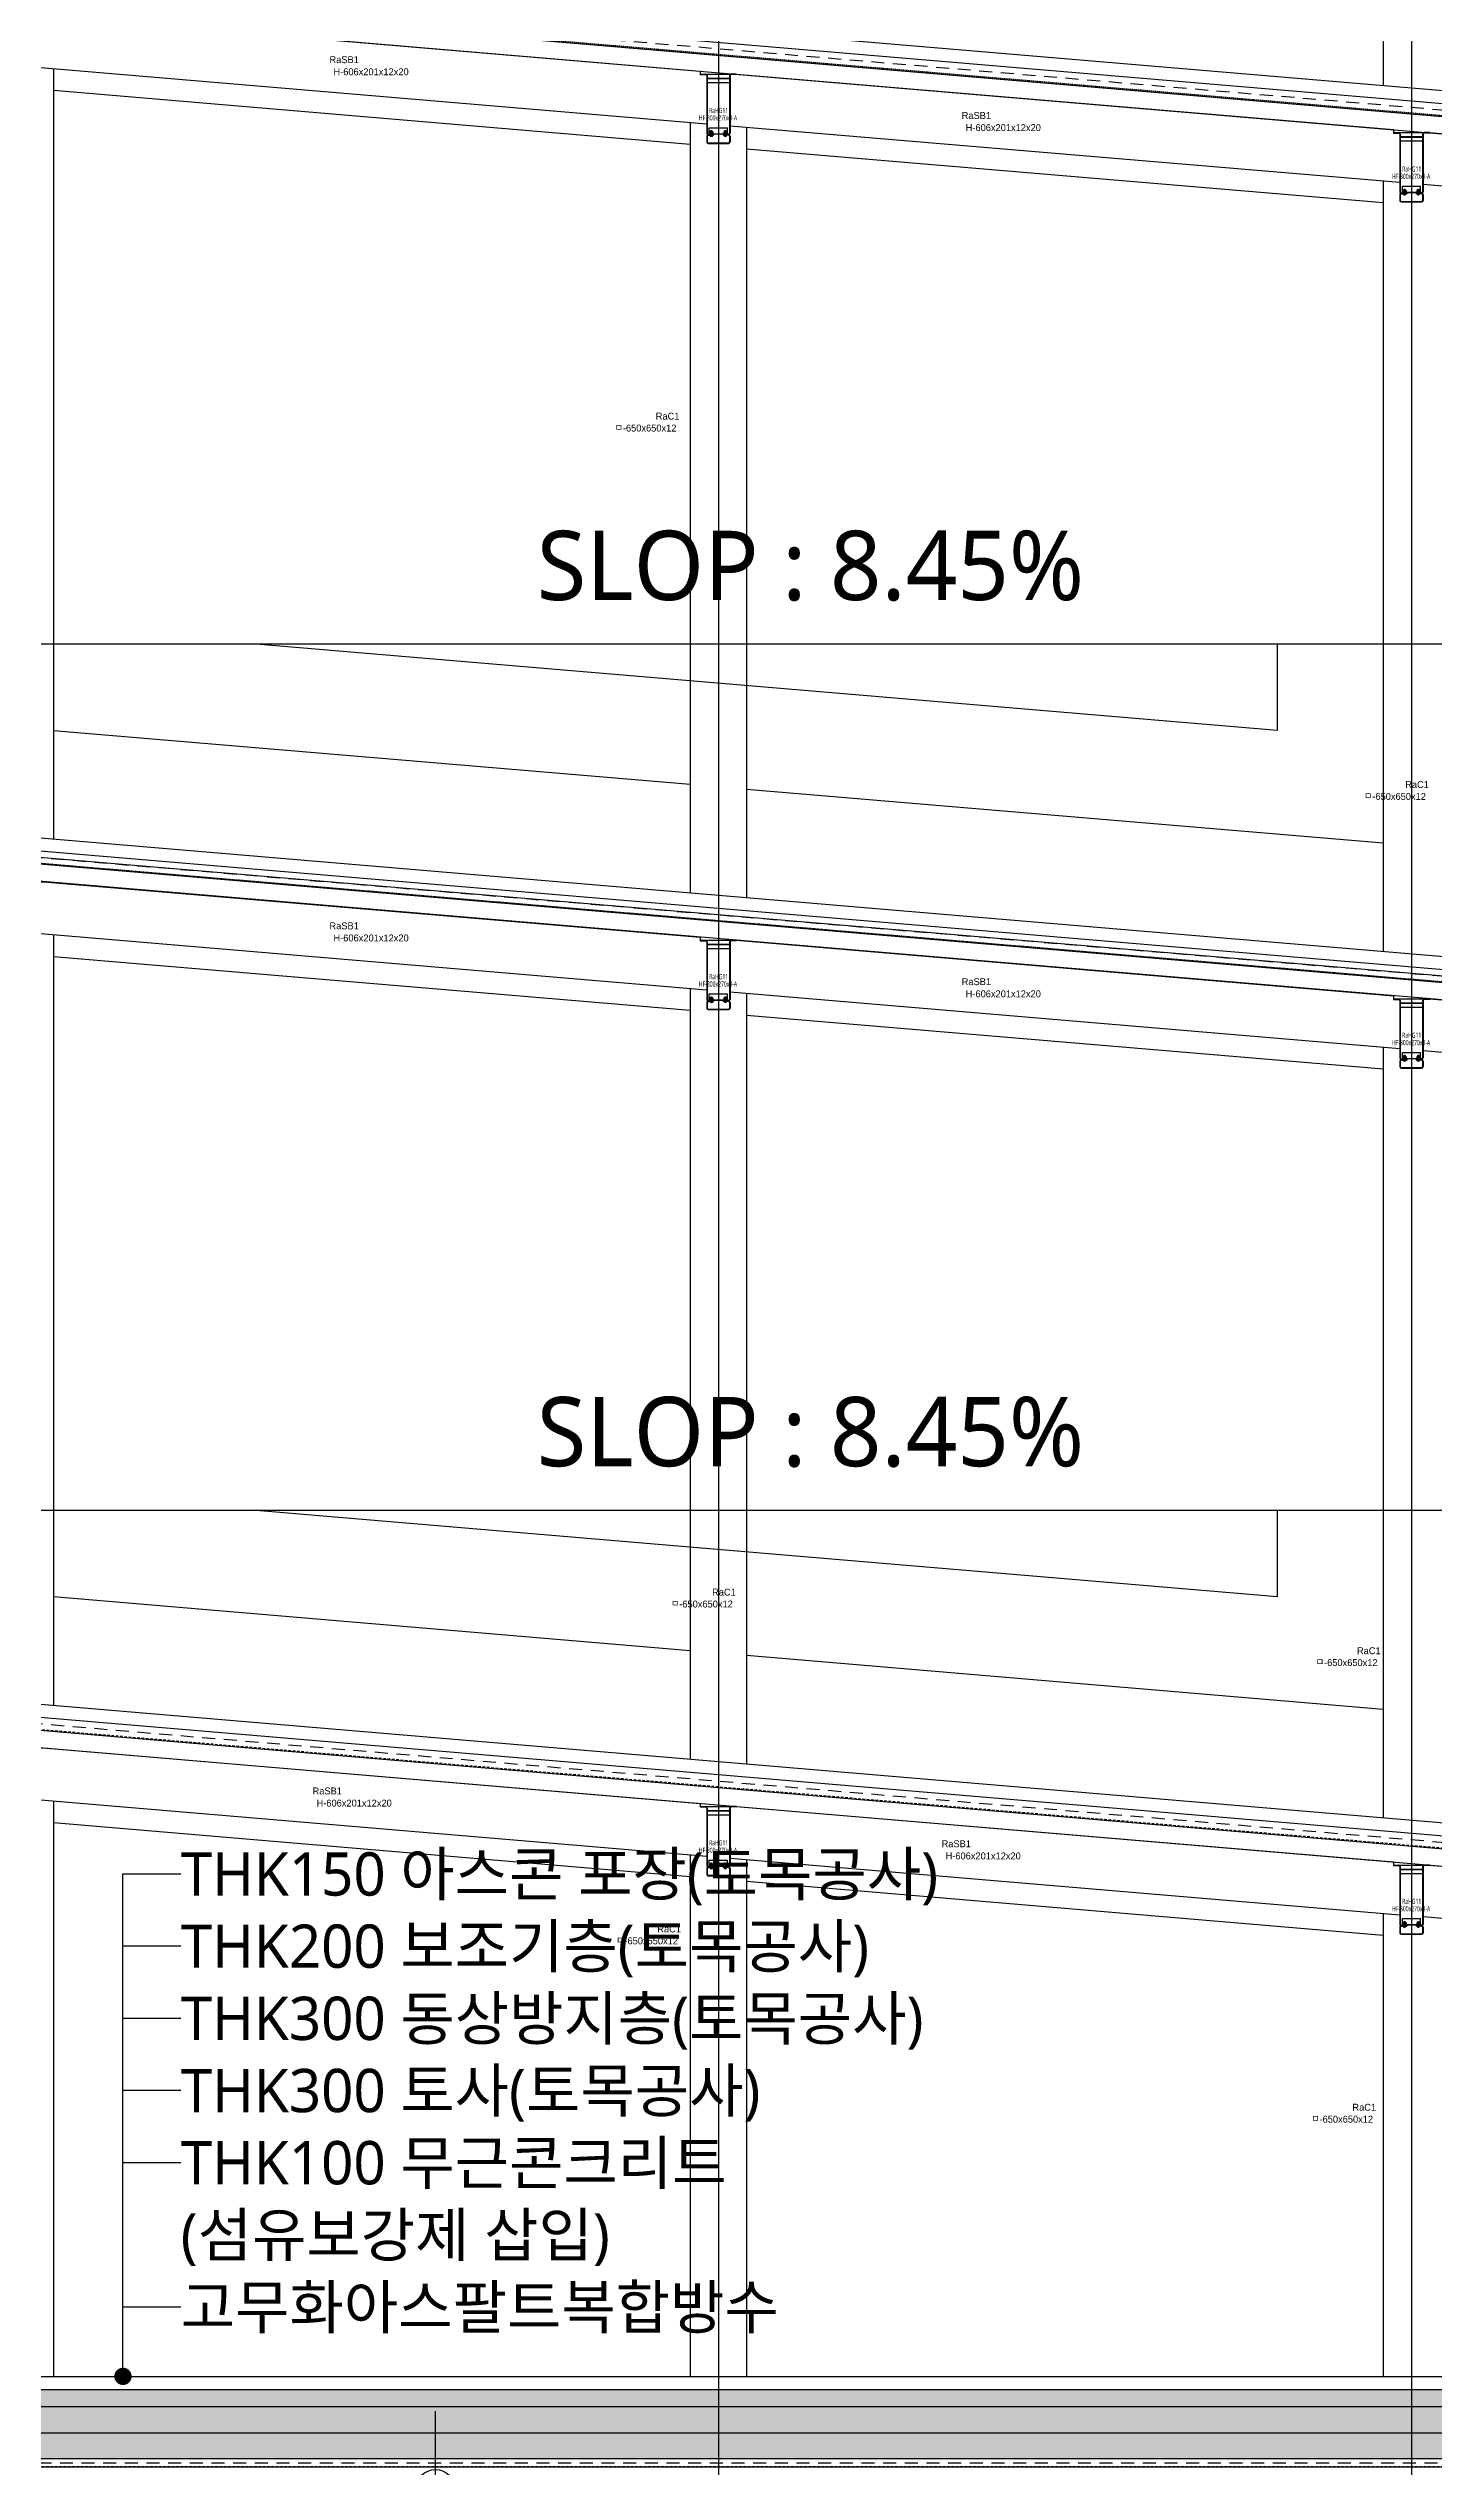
# Model space of a CAD drawing. Header units: millimetres. Extents: x 367092 to 767578, y 396038 to 811791.
# Drawn here: x 436289 to 452289, y 441498 to 469427 of the extents above; entities that cross this region are included whole.
import ezdxf
from ezdxf.enums import TextEntityAlignment as Align

# ---------------------------------------------------------------- set-up
doc = ezdxf.new("R2010")
doc.units = ezdxf.units.MM
doc.header["$LTSCALE"] = 100
doc.header["$MEASUREMENT"] = 0
doc.header["$PDSIZE"] = -10
for name, pattern in [('CENTER', [2, 1.25, -0.25, 0.25, -0.25]), ('DASHED', [0.75, 0.5, -0.25]), ('HID', [2.5, 1.5, -1]), ('HIDDEN', [9.525, 6.35, -3.175])]:
    doc.linetypes.add(name, pattern=pattern)
doc.layers.get('0').update_dxf_attribs({"linetype": 'CONTINUOUS'})
doc.layers.get('Defpoints').update_dxf_attribs({"color": 171, "linetype": 'CONTINUOUS'})
for name, color, linetype in [('251', 251, 'CONTINUOUS'), ('BOLT', 8, 'CONTINUOUS'), ('cen', 14, 'CONTINUOUS'), ('CEN(ST)', 1, 'CENTER'), ('CON', 2, 'CONTINUOUS'), ('ELE-6', 8, 'CONTINUOUS'), ('ELE9', 9, 'CONTINUOUS'), ('FIN', 8, 'CONTINUOUS'), ('FIN-2', 251, 'CONTINUOUS'), ('HAT-252', 252, 'CONTINUOUS'), ('HF', 3, 'CONTINUOUS'), ('LED', 7, 'CONTINUOUS'), ('NDIM', 7, 'CONTINUOUS'), ('plate', 8, 'CONTINUOUS'), ('SASAC 도면번호', 6, 'CONTINUOUS'), ('TEXT(MIN)', 7, 'CONTINUOUS'), ('wire-meshes', 1, 'CONTINUOUS')]:
    doc.layers.add(name, color=color, linetype=linetype)
doc.styles.add('CGS', font='cgse', dxfattribs={"bigfont": 'cgs'})
doc.styles.add('나눔바른고딕', font='NanumBarunGothic.ttf')
doc.dimstyles.new('NDIM 1200', dxfattribs={"dimscale": 500, "dimtxt": 3, "dimasz": 1, "dimexe": 2, "dimexo": 2, "dimgap": 1, "dimtad": 1, "dimdec": 0, "dimdsep": 46, "dimtxsty": 'CGS', "dimblk": 'DOT0', "dimcen": 1, "dimdle": 8, "dimclrd": 2, "dimclre": 2, "dimclrt": 2, "dimadec": 0, "dimazin": 0, "dimtfac": 1, "dimtdec": 0, "dimtix": 1, "dimtmove": 2, "dimatfit": 3, "dimldrblk": 'DOT0', "dimfxl": 1, "dimtolj": 1, "dimtzin": 0, "dimlwd": -1, "dimlwe": -1, "dimarcsym": 0})

# ---------------------------------------------------------------- blocks, each defined once
blk = doc.blocks.new('DOT0')
blk.add_line((-3, 0), (3, 0))
at = {"color": 6}
blk.add_circle((0, 0), 0.75, dxfattribs=at)
blk = doc.blocks.new('*D129')
at = {"layer": 'Defpoints', "color": 0, "ltscale": 0.4, "transparency": 16777216}
for p in [(443423, 441251), (440756, 432151), (443656, 432151)]:
    blk.add_point(p, dxfattribs=at)
at = {"layer": 'NDIM', "ltscale": 0.4, "transparency": 16777216}
for p, q in [((442823, 441251), (440156, 441251)), ((440756, 440951), (440756, 432451)), ((443056, 432151), (440156, 432151))]:
    blk.add_line(p, q, dxfattribs=at)
at = {"layer": 'NDIM', "ltscale": 0.4, "transparency": 16777216, "xscale": 300, "yscale": 300, "zscale": 300}
for p, rotation in [((440756, 441251), 90), ((440756, 432151), 270)]:
    blk.add_blockref('DOT0', p, dxfattribs=dict(at, rotation=rotation))
at = {"layer": 'NDIM', "ltscale": 0.4, "transparency": 16777216, "insert": (440006, 436701), "char_height": 900, "attachment_point": 5, "rotation": 90, "style": 'CGS'}
blk.add_mtext('\\A1;CH:9100', dxfattribs=at)
blk = doc.blocks.new('*U325')
at = {"layer": 'BOLT'}
for p, q in [((-20, 0), (20, 0)), ((-20, 0), (-20, -4)), ((-17, 18), (17, 18)), ((20, 0), (20, -4)), ((-20, -4), (20, -4)), ((-18, -19), (-18, -6)), ((-14, -4), (14, -4)), ((-14, -20), (14, -20)), ((-10, -20), (-10, -31)), ((-10, -31), (-8, -33)), ((-10, -31), (10, -31)), ((-9, -19), (-9, -6)), ((-8, -33), (8, -33)), ((10, -31), (8, -33)), ((9, -19), (9, -6)), ((10, -20), (10, -31)), ((18, -19), (18, -6))]:
    blk.add_line(p, q, dxfattribs=at)
at = {"layer": 'BOLT', "linetype": 'HIDDEN'}
for p, q in [((-10, 18), (-10, 0)), ((10, 18), (10, 0))]:
    blk.add_line(p, q, dxfattribs=at)
at = {"layer": 'BOLT'}
for centre, radius, start, end in [((0, 13), 17.6, 15.5187, 164.4813), ((-14, -11), 6.71, 47.8966, 132.1034), ((-14, -14), 6.71, 227.8966, 312.1034), ((0, -29), 24.2, 68.2132, 111.7868), ((0, 4), 24.2, 248.2132, 291.7868), ((14, -11), 6.71, 47.8966, 132.1034), ((14, -14), 6.71, 227.8966, 312.1034)]:
    blk.add_arc(centre, radius, start, end, dxfattribs=at)
at = {"layer": 'cen'}
blk.add_line((0, 36), (0, -38), dxfattribs=at)
blk = doc.blocks.new('*U329')
at = {"layer": 'Defpoints'}
blk.add_point((0, 0), dxfattribs=at)
at = {"layer": 'HF'}
for p, q in [((-209, 0), (-147, 0)), ((-209, 0), (-209, -6)), ((209, 0), (147, 0)), ((209, 0), (209, -6)), ((-209, -6), (-147, -6)), ((-135, -18), (-135, -682)), ((-129, -18), (-129, -682)), ((129, -18), (129, -682)), ((135, -18), (135, -682)), ((209, -6), (147, -6)), ((-135, -718), (-135, -782)), ((-129, -718), (-129, -782)), ((-117, -694), (-55, -694)), ((-117, -700), (-55, -700)), ((-117, -706), (-55, -706)), ((-117, -794), (117, -794)), ((-117, -800), (117, -800)), ((-55, -694), (-55, -700)), ((-55, -700), (-55, -706)), ((117, -694), (55, -694)), ((55, -694), (55, -700)), ((117, -700), (55, -700)), ((55, -700), (55, -706)), ((117, -706), (55, -706)), ((129, -718), (129, -782)), ((135, -718), (135, -782))]:
    blk.add_line(p, q, dxfattribs=at)
for centre, radius, start, end in [((-147, -18), 18, 360, 450), ((147, -18), 18, 90, 180), ((-147, -18), 12, 360, 450), ((147, -18), 12, 90, 180), ((-117, -682), 18, 180, 270), ((-117, -718), 18, 90, 180), ((-117, -782), 18, 180, 270), ((-117, -682), 12, 180, 270), ((-117, -718), 12, 90, 180), ((-117, -782), 12, 180, 270), ((117, -682), 12, 270, 360), ((117, -682), 18, 270, 360), ((117, -718), 18, 0, 90), ((117, -718), 12, 0, 90), ((117, -782), 12, 270, 360), ((117, -782), 18, 270, 360)]:
    blk.add_arc(centre, radius, start, end, dxfattribs=at)
blk = doc.blocks.new('RaHG11-SEC')
at = {"layer": 'plate'}
for p, q in [((129, -50), (-129, -50)), ((129, -54), (-129, -54)), ((129, -100), (-129, -100)), ((-105, -694), (-105, -619)), ((-105, -619), (105, -619)), ((105, -694), (105, -619))]:
    blk.add_line(p, q, dxfattribs=at)
for points in [[(-105, -688), (105, -688)], [(105, -694), (-105, -694)]]:
    blk.add_lwpolyline(points, dxfattribs=at)
at = {"layer": 'BOLT', "rotation": 179.9999999999832}
for p in [(-80, -688), (80, -688)]:
    blk.add_blockref('*U325', p, dxfattribs=at)
at = {"layer": 'HF'}
blk.add_blockref('*U329', (0, 0), dxfattribs=at)
at = {"layer": 'Defpoints', "style": '나눔바른고딕', "width": 0.6}
for s, p in [('HF-800x270x8-A', (-4, -553)), ('RaHG11', (3, -468))]:
    blk.add_text(s, height=60, dxfattribs=at).set_placement(p, align=Align.BOTTOM_CENTER)

msp = doc.modelspace()

# ---------------------------------------------------------------- hatches: boundary and pattern name
at = {"layer": '251', "ltscale": 10000}
h = msp.add_hatch(dxfattribs=at)
h.set_pattern_fill('DASH', color=256, scale=800)
h.set_pattern_definition([(0, (-42871592.7, -757854.31), (100, 100), [100, -100])])
h.paths.add_polyline_path([(465424.8, 442411), (465424.8, 441901), (421145.8, 441901), (421145.8, 442411), (419032.8, 442411), (419032.8, 441601), (480362.8, 441601), (480362.8, 442411)])
at = {"layer": 'HAT-252', "ltscale": 100}
h = msp.add_hatch(dxfattribs=at)
h.set_pattern_fill('GOST_GROUND', color=256, scale=30)
h.set_pattern_definition([(45, (-42891702.37, -758104.3), (424.2640687, -3e-14), [600]), (45, (-42891612.37, -758104.3), (424.2640687, -3e-14), [600]), (45, (-42891522.37, -758104.3), (424.2640687, -3e-14), [600])])
h.paths.add_polyline_path([(421145.8, 442401), (421145.8, 442201), (465424.8, 442201), (465424.8, 442401)])
h = msp.add_hatch(dxfattribs=at)
h.set_pattern_fill('GOST_GROUND', color=256, scale=30, angle=90)
h.set_pattern_definition([(135, (0, 0), (3e-14, 424.26407), [600]), (135, (6e-15, 90), (3e-14, 424.26407), [600]), (135, (1e-14, 180), (3e-14, 424.26407), [600])])
h.paths.add_polyline_path([(421145.8, 442201), (421145.8, 441901), (465424.8, 441901), (465424.8, 442201)])

# ---------------------------------------------------------------- linework, layer by layer
at = {"ltscale": 10000}
for points in [[(438641.2, 462551), (450470, 462551), (450470, 461551), (438641.2, 462551)], [(438641.2, 452551), (450470, 452551), (450470, 451551), (438641.2, 452551)]]:
    msp.add_lwpolyline(points, dxfattribs=at)
at = {"layer": 'CEN(ST)', "ltscale": 10000}
for p, q in [((444021.8, 499911.1), (444021.8, 418443.5)), ((452021.8, 499911.1), (452021.8, 418443.5)), ((385174.2, 462551), (536557.9, 462551)), ((385174.2, 452551), (536557.9, 452551)), ((385174.2, 442551), (536557.9, 442551))]:
    msp.add_line(p, q, dxfattribs=at)
at = {"layer": 'CON', "ltscale": 10000}
msp.add_line((480492.8, 441501), (418902.8, 441501), dxfattribs=at)
at = {"layer": 'CON', "ltscale": 1000}
for points in [[(392592.6, 472401), (407919.5, 472401), (526207.5, 462401), (533944.1, 462401)], [(416959.6, 471436), (425988.3, 470672.7), (425988.3, 470616.1), (426658.3, 470616.1), (435812.8, 469842.2), (435812.8, 469806.8), (436230.8, 469806.8), (443812.8, 469165.8), (443812.8, 469130.5), (444230.8, 469130.5), (451812.8, 468489.5), (451812.8, 468454.2), (452230.8, 468454.2), (461385.5, 467680.3)], [(392592.6, 462401), (407919.5, 462401), (526207.5, 452401), (533944.1, 452401)], [(416959.6, 461436), (425988.2, 460672.7), (425988.3, 460616.1), (426658.3, 460616.1), (435812.8, 459842.2), (435812.8, 459806.8), (436230.8, 459806.8), (443812.8, 459165.8), (443812.8, 459130.5), (444230.8, 459130.5), (451812.8, 458489.5), (451812.8, 458454.2), (452230.8, 458454.2), (461385.5, 457680.3)], [(392592.6, 452401), (407921.6, 452401), (526209.6, 442401), (526688.8, 442401), (526688.8, 441501), (533944.1, 441501)], [(416959.6, 451436), (425988.3, 450672.7), (425988.3, 450616.1), (426658.3, 450616.1), (435812.8, 449842.2), (435812.8, 449806.8), (436230.8, 449806.8), (443812.8, 449165.8), (443812.8, 449130.5), (444230.8, 449130.5), (451812.8, 448489.5), (451812.8, 448454.2), (452230.8, 448454.2), (461385.5, 447680.3), (461385.5, 447623.6), (462055.5, 447623.6), (471084.2, 446860.3), (471084.2, 446803.7), (471754.2, 446803.7), (480492.8, 446064.9)]]:
    msp.add_lwpolyline(points, dxfattribs=at)
at = {"layer": 'Defpoints', "ltscale": 1000}
msp.add_lwpolyline([(392592.6, 472201), (407911, 472201), (526199, 462201), (533944.1, 462201)], dxfattribs=at)
at = {"layer": 'Defpoints', "ltscale": 10000}
for points in [[(533944.1, 452476), (526210.6, 452476), (407922.6, 462476), (392592.6, 462476)], [(533944.1, 452401), (526207.5, 452401), (407919.5, 462401), (392592.6, 462401)], [(533944.1, 452201), (526199, 452201), (407911, 462201), (392592.6, 462201)]]:
    msp.add_lwpolyline(points, dxfattribs=at)
at = {"layer": 'Defpoints'}
msp.add_lwpolyline([(392592.6, 452201), (407911, 452201), (526388.8, 442184.9), (526388.8, 441501), (533944.1, 441501)], dxfattribs=at)
at = {"layer": 'ELE-6', "ltscale": 10000}
for p, q in [((436156.8, 469210.9), (443886.8, 468557.5)), ((444156.8, 468534.6), (451886.8, 467881.1)), ((452156.8, 467858.3), (461485.5, 467069.7)), ((436156.8, 459210.9), (443886.8, 458557.5)), ((444156.8, 458534.6), (451886.8, 457881.1)), ((452156.8, 457858.3), (461485.5, 457069.7)), ((436156.8, 449210.9), (443886.8, 448557.5)), ((436346.8, 449194.9), (436346.8, 442551)), ((443696.8, 448573.5), (443696.8, 442551)), ((444156.8, 448534.6), (451886.8, 447881.1)), ((444346.8, 448518.6), (444346.8, 442551)), ((451696.8, 447897.2), (451696.8, 442551)), ((452156.8, 447858.3), (461485.5, 447069.7))]:
    msp.add_line(p, q, dxfattribs=at)
for points in [[(451696.8, 478499.3), (451696.8, 469001.1)], [(436346.8, 469194.9), (436346.8, 460298.8)], [(443696.8, 468573.5), (443696.8, 459677.4)], [(444346.8, 468518.6), (444346.8, 459622.5)], [(451696.8, 467897.2), (451696.8, 459001.1)], [(436346.8, 459194.9), (436346.8, 450298.8)], [(443696.8, 458573.5), (443696.8, 449677.4)], [(444346.8, 458518.6), (444346.8, 449622.5)], [(451696.8, 457897.2), (451696.8, 449001.1)]]:
    msp.add_lwpolyline(points, dxfattribs=at)
at = {"layer": 'ELE9', "linetype": 'DASHED', "ltscale": 0.3}
for points in [[(392592.6, 472411), (407919.9, 472411), (526207.9, 462411), (533944.1, 462411)], [(392592.6, 462411), (407919.9, 462411), (526207.9, 452411), (533944.1, 452411)]]:
    msp.add_lwpolyline(points, dxfattribs=at)
at = {"layer": 'FIN', "ltscale": 0.5}
msp.add_line((465424.8, 442201), (421145.8, 442201), dxfattribs=at)
for points in [[(392592.6, 472701), (407932.1, 472701), (526220.1, 462701), (533944.1, 462701)], [(392592.6, 472551), (407925.8, 472551), (526213.8, 462551)], [(436346.8, 468944), (443696.8, 468322.6)], [(444346.8, 468267.7), (451696.8, 467646.3)], [(392592.6, 462701), (407932.1, 462701), (526220.1, 452701), (533944.1, 452701)], [(392592.6, 462551), (407925.8, 462551), (526213.8, 452551)], [(436346.8, 461553.3), (443696.8, 460931.9)], [(444346.8, 460876.9), (451696.8, 460255.6)], [(436346.8, 458944), (443696.8, 458322.6)], [(444346.8, 458267.7), (451696.8, 457646.3)], [(392592.6, 452701), (407932.1, 452701), (526220.1, 442701), (533944.1, 442701)], [(392592.6, 452551), (407925.8, 452551), (526213.8, 442551)], [(436346.8, 451553.3), (443696.8, 450931.9)], [(444346.8, 450876.9), (451696.8, 450255.6)], [(436346.8, 448944), (443696.8, 448322.6)], [(444346.8, 448267.7), (451696.8, 447646.3)], [(421145.8, 442451), (421145.8, 441901), (465424.8, 441901), (465424.8, 442511)], [(421426.8, 442551), (465055.8, 442551)], [(421145.8, 442401), (465424.8, 442401)]]:
    msp.add_lwpolyline(points, dxfattribs=at)
at = {"layer": 'FIN-2', "ltscale": 0.5}
msp.add_line((418922.8, 441601), (480472.8, 441601), dxfattribs=at)
at = {"layer": 'HAT-252', "linetype": 'HID', "ltscale": 0.2}
msp.add_line((418912.8, 441511), (480482.8, 441511), dxfattribs=at)
msp.add_lwpolyline([(392592.6, 452411), (407919.9, 452411), (526207.9, 442411), (526698.8, 442411), (526698.8, 441511), (533944.1, 441511)], dxfattribs=at)
at = {"layer": 'LED', "ltscale": 10000}
for p, q in [((437816.6, 447517.6), (437149.9, 447517.6)), ((437816.6, 446684.3), (437149.9, 446684.3)), ((437816.6, 445851), (437149.9, 445851)), ((437816.6, 445017.6), (437149.9, 445017.6)), ((437816.6, 443351), (437149.9, 443351))]:
    msp.add_line(p, q, dxfattribs=at)
at = {"layer": 'wire-meshes', "linetype": 'HID'}
for points in [[(392592.6, 472476), (407922.6, 472476), (526213.8, 462475.7)], [(392592.6, 462476), (407922.6, 462476), (526213.8, 452475.7)], [(392592.6, 452476), (407922.6, 452476), (526213.8, 442475.7)], [(418922.8, 441551), (480472.8, 441551)]]:
    msp.add_lwpolyline(points, dxfattribs=at)

# ---------------------------------------------------------------- block references
at = {"layer": 'SASAC 도면번호', "ltscale": 10000}
for p in [(444021.8, 469130.5), (452021.8, 468454.2), (444021.8, 459130.5), (452021.8, 458454.2), (444021.8, 449130.5), (452021.8, 448454.2)]:
    msp.add_blockref('RaHG11-SEC', p, dxfattribs=at)

# ---------------------------------------------------------------- texts
at = {"layer": 'Defpoints', "style": 'CGS'}
for s, p in [('RaSB1', (439702.6, 469233.1)), ('H-606x201x12x20', (440013.3, 469093.1)), ('RaSB1', (446999.8, 468588.5)), ('H-606x201x12x20', (447310.5, 468448.4)), ('ㅁ-650x650x12', (443180.9, 464979.8)), ('RaC1', (443435.7, 465117.1)), ('RaC1', (452086.3, 460864.5)), ('ㅁ-650x650x12', (451831.5, 460727.1)), ('RaSB1', (439702.6, 459233.1)), ('H-606x201x12x20', (440013.3, 459093.1)), ('RaSB1', (446999.8, 458588.5)), ('H-606x201x12x20', (447310.5, 458448.4)), ('RaC1', (444086.3, 451540.8)), ('ㅁ-650x650x12', (443831.5, 451403.5)), ('ㅁ-650x650x12', (451274.4, 450727.1)), ('RaC1', (451529.2, 450864.5)), ('RaSB1', (439507.5, 449245.4)), ('H-606x201x12x20', (439818.2, 449105.4)), ('RaSB1', (446767.7, 448635.6)), ('H-606x201x12x20', (447078.4, 448495.6)), ('RaC1', (443453.6, 447652.1)), ('ㅁ-650x650x12', (443198.8, 447514.7)), ('ㅁ-650x650x12', (451221.8, 445456.1)), ('RaC1', (451476.6, 445593.4))]:
    msp.add_text(s, height=80, dxfattribs=at).set_placement(p, align=Align.BOTTOM_CENTER)
at = {"layer": 'TEXT(MIN)', "style": '나눔바른고딕'}
for s, height, p in [('SLOP : 8.45%%%', 800, (441925.5, 463458.1)), ('SLOP : 8.45%%%', 800, (441925.5, 453458.1)), ('THK150 아스콘 포장(토목공사)', 500, (437816.6, 448351)), ('THK200 보조기층(토목공사)', 500, (437816.6, 447517.6)), ('THK300 동상방지층(토목공사)', 500, (437816.6, 446684.3)), ('THK300 토사(토목공사)', 500, (437816.6, 445851)), ('THK100 무근콘크리트', 500, (437816.6, 445017.6)), ('(섬유보강제 삽입)', 500, (437816.6, 444184.3)), ('고무화아스팔트복합방수', 500, (437816.6, 443351))]:
    msp.add_text(s, height=height, dxfattribs=at).set_placement(p, align=Align.MIDDLE_LEFT)

# ---------------------------------------------------------------- dimensions: what is measured, and where the dimension line sits
at = {"layer": 'NDIM', "ltscale": 0.4}
dim = msp.add_linear_dim(base=(440755.9, 432151), p1=(443423.1, 441251), p2=(443655.9, 432151), angle=90, text='CH:<>', dimstyle='NDIM 1200', override={"dimscale": 300, "dimclrd": 256, "dimclre": 256, "dimclrt": 256}, dxfattribs=at)
dim.commit()
dim.dimension.update_dxf_attribs({"geometry": '*D129', "text_midpoint": (440005.9, 436701)})

# ---------------------------------------------------------------- leaders
at = {"layer": 'LED', "ltscale": 10000}
msp.add_leader([(437149.9, 442551), (437149.9, 448351), (437816.6, 448351)], dimstyle='NDIM 1200', override={"dimasz": 0.4, "dimtad": 0, "dimclrd": 256, "dimldrblk": 'Dot'}, dxfattribs=at)

doc.saveas('drawing.dxf')
